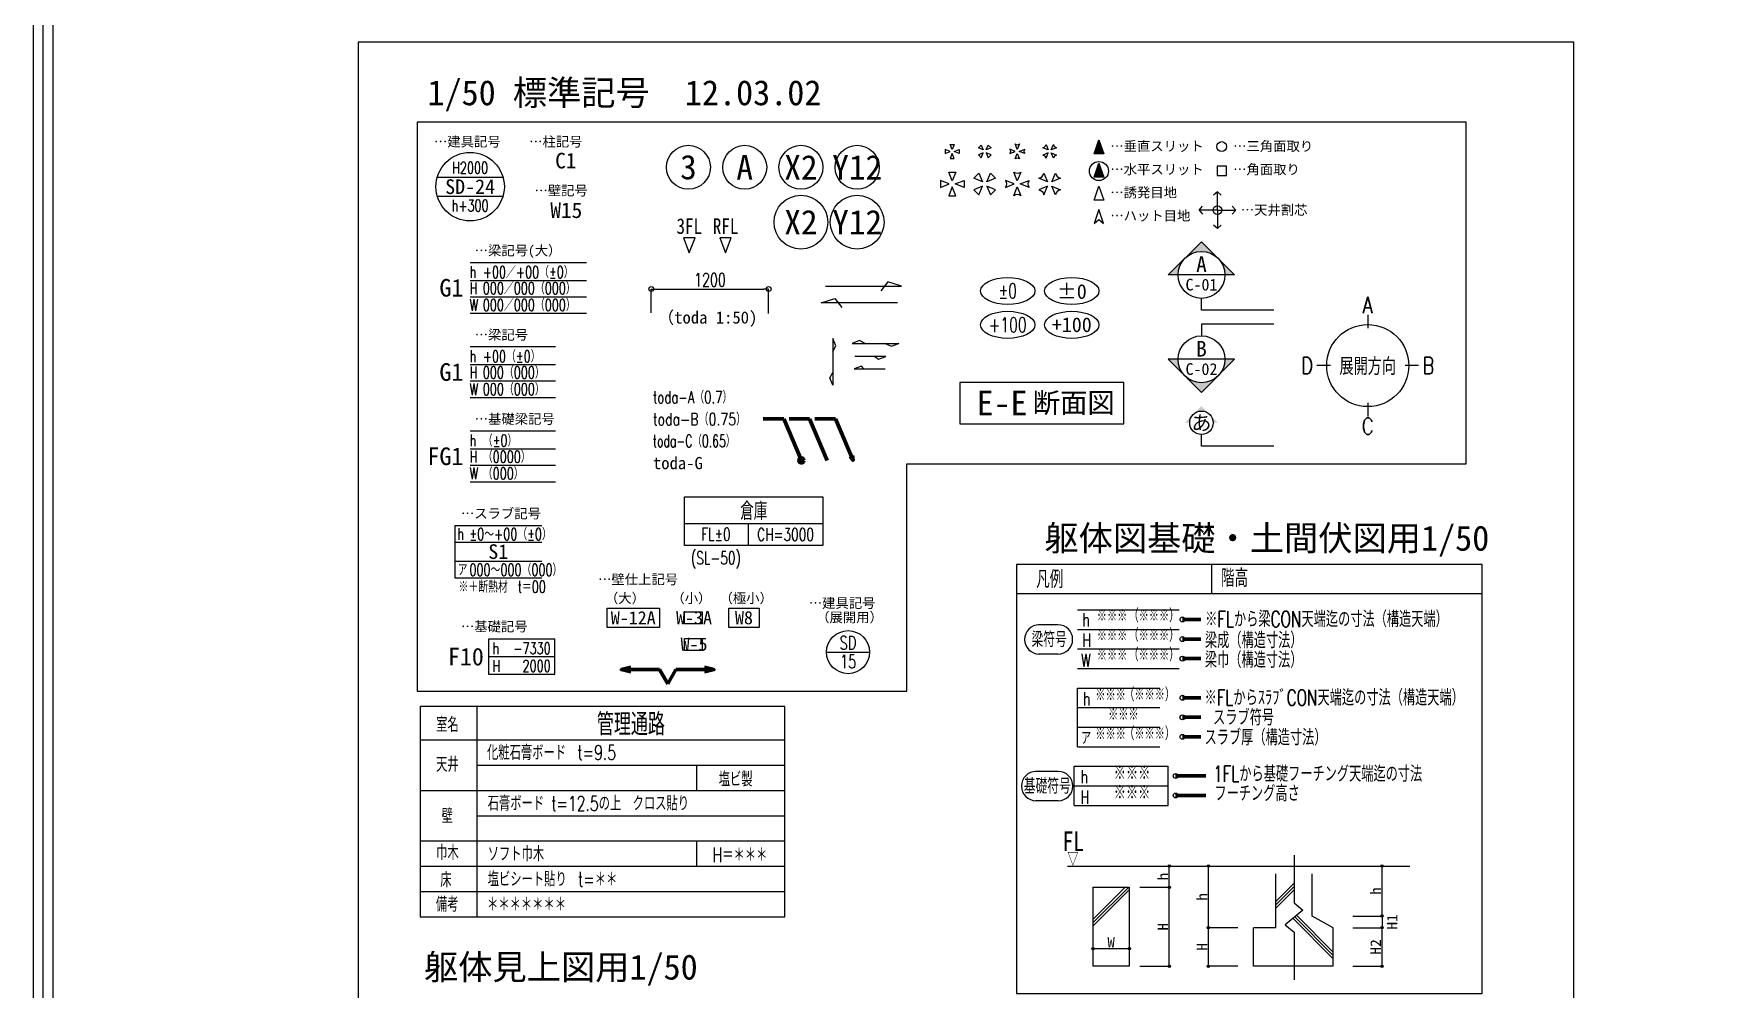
# Model space of a CAD drawing. Extents: x -229451 to 47804, y -161247 to 19812.
# Drawn here: x -229451 to -212338, y -92572 to -82793 of the extents above; entities that cross this region are included whole.
import ezdxf
from ezdxf.enums import TextEntityAlignment as Align
from ezdxf.lldxf.tags import DXFTag

# ---------------------------------------------------------------- set-up
doc = ezdxf.new("R2010")
doc.units = 0
doc.header["$LTSCALE"] = 450
doc.layers.get('0').update_dxf_attribs({"linetype": 'CONTINUOUS'})
doc.layers.get('DEFPOINTS').update_dxf_attribs({"linetype": 'CONTINUOUS'})
for name, color, linetype in [('E0_図面枠A', 4, 'CONTINUOUS'), ('E1_文字A', 3, 'CONTINUOUS'), ('E2_室名', 40, 'CONTINUOUS'), ('E3_仕上表', 43, 'CONTINUOUS'), ('E5_目地A_垂直スリット', 1, 'CONTINUOUS'), ('E5_目地B_水平スリット', 1, 'CONTINUOUS'), ('E5_目地C_誘発目地', 1, 'CONTINUOUS'), ('E5_目地D_ハット目地', 13, 'CONTINUOUS'), ('E6_面取り記号', 4, 'CONTINUOUS'), ('G2_ハッチング', 243, 'CONTINUOUS'), ('IA_通芯', 12, 'CENTER2'), ('IB_壁芯', 2, 'CENTER2'), ('IC1_寸法', 3, 'CONTINUOUS'), ('IC3_寸法_壁種', 2, 'CONTINUOUS'), ('ID1_躯体', 7, 'CONTINUOUS'), ('JA0_基礎記号', 4, 'CONTINUOUS'), ('JA1_柱記号', 4, 'CONTINUOUS'), ('JA2_梁記号', 4, 'CONTINUOUS'), ('JA3_ｽﾗﾌﾞ記号', 4, 'CONTINUOUS'), ('JA4_壁記号', 4, 'CONTINUOUS'), ('JA5_壁仕上記号', 4, 'CONTINUOUS'), ('JA6_建具記号', 4, 'CONTINUOUS'), ('JA7_切断記号', 241, 'CONTINUOUS'), ('JA8_展開記号', 241, 'CONTINUOUS'), ('LD_天井割芯', 2, 'CONTINUOUS'), ('ZZ_記載例', 30, 'CONTINUOUS')]:
    doc.layers.add(name, color=color, linetype=linetype)
doc.styles.get("Standard").update_dxf_attribs({"font": 'romans.shx', "width": 0.75, "bigfont": 'bigfont.shx'})
doc.styles.add('toda-A (0.7)', font='romans.shx', dxfattribs={"width": 0.7, "bigfont": 'extfont.shx'})
doc.styles.add('toda-B (0.75)', font='romans.shx', dxfattribs={"width": 0.75, "bigfont": 'extfont.shx'})
doc.styles.add('toda-C (0.65)', font='romans.shx', dxfattribs={"width": 0.65, "bigfont": 'extfont.shx'})
doc.styles.add('toda-G', font='msgothic.ttc')
tags = doc.linetypes.add('CENTER2', pattern=[2.3, 2, -0.1, 0.1, -0.1]).pattern_tags.tags
tags[10:11] = [DXFTag(74, 4), DXFTag(75, 0), DXFTag(340, '0'), DXFTag(46, 0.0), DXFTag(50, 0.0), DXFTag(44, 0.0), DXFTag(45, 0.0)]
tags[8:9] = [DXFTag(74, 4), DXFTag(75, 0), DXFTag(340, '0'), DXFTag(46, 0.0), DXFTag(50, 0.0), DXFTag(44, 0.0), DXFTag(45, 0.0)]
tags[6:7] = [DXFTag(74, 4), DXFTag(75, 0), DXFTag(340, '0'), DXFTag(46, 0.0), DXFTag(50, 0.0), DXFTag(44, 0.0), DXFTag(45, 0.0)]
tags[4:5] = [DXFTag(74, 4), DXFTag(75, 0), DXFTag(340, '0'), DXFTag(46, 0.0), DXFTag(50, 0.0), DXFTag(44, 0.0), DXFTag(45, 0.0)]
doc.dimstyles.new('SE3_２．５', dxfattribs={"dimscale": 24, "dimtxt": 2.5, "dimasz": 0.8, "dimexe": 0, "dimexo": 4, "dimgap": 0, "dimtad": 0, "dimdec": 3, "dimzin": 12, "dimdsep": 46, "dimtxsty": 'Standard', "dimblk1": 'DOT', "dimblk2": 'DOT', "dimsah": 1, "dimcen": 2.5, "dimse1": 1, "dimse2": 1, "dimclrd": 256, "dimclre": 256, "dimclrt": 256, "dimadec": 0, "dimazin": 0, "dimtfac": 1, "dimtdec": 3, "dimtix": 1, "dimtmove": 2, "dimatfit": 3, "dimldrblk": 'DOT', "dimfxl": 1, "dimtvp": 0.7, "dimtolj": 1, "dimtzin": 0, "dimarcsym": 0})
doc.dimstyles.new('toda 1：50', dxfattribs={"dimscale": 50, "dimtxt": 2.7, "dimasz": 1, "dimexe": 0, "dimexo": 1.5, "dimgap": 0, "dimtad": 0, "dimdec": 3, "dimzin": 12, "dimdsep": 46, "dimtxsty": 'toda-A (0.7)', "dimblk": 'ORIGIN', "dimcen": 2.5, "dimclrd": 256, "dimclre": 256, "dimclrt": 7, "dimadec": 0, "dimazin": 0, "dimtfac": 1, "dimtdec": 3, "dimtix": 1, "dimtmove": 2, "dimatfit": 3, "dimldrblk": 'ORIGIN', "dimfxl": 1, "dimtvp": 0.7, "dimtolj": 1, "dimtzin": 0, "dimarcsym": 0})

# ---------------------------------------------------------------- blocks, each defined once
blk = doc.blocks.new('_Origin')
at = {"color": 0, "linetype": 'ByBlock', "lineweight": -2}
blk.add_line((0, 0), (-1, 0), dxfattribs=at)
blk.add_line((0, 0), (-1, 0), dxfattribs=at)
blk.add_circle((0, 0), 0.5, dxfattribs=at)
blk.add_circle((0, 0), 0.5, dxfattribs=at)
blk = doc.blocks.new('*D38')
at = {"layer": 'DEFPOINTS', "color": 0}
for p in [(-221931, -85407), (-223131, -85726), (-221931, -85732)]:
    blk.add_point(p, dxfattribs=at)
at = {"layer": 'IC1_寸法', "lineweight": -2}
for p, q in [((-223131, -85651), (-223131, -85407)), ((-223081, -85407), (-221981, -85407)), ((-221931, -85657), (-221931, -85407))]:
    blk.add_line(p, q, dxfattribs=at)
at = {"layer": 'IC1_寸法', "lineweight": -2, "xscale": 50, "yscale": 50, "zscale": 50, "rotation": 180}
blk.add_blockref('_Origin', (-223131, -85407), dxfattribs=at)
at = {"layer": 'IC1_寸法', "lineweight": -2, "xscale": 50, "yscale": 50, "zscale": 50}
blk.add_blockref('_Origin', (-221931, -85407), dxfattribs=at)
at = {"layer": 'IC1_寸法', "color": 7, "insert": (-222531, -85313), "char_height": 135, "attachment_point": 5, "style": 'toda-A (0.7)'}
blk.add_mtext('\\A1;1200', dxfattribs=at)
blk = doc.blocks.new('梁符号Ｇ')
at = {"layer": 'JA2_梁記号'}
for p, q in [((0, 521), (873, 521)), ((0, 337), (873, 337)), ((0, 170), (873, 170)), ((0, 0), (873, 0))]:
    blk.add_line(p, q, dxfattribs=at)
at = {"layer": 'JA2_梁記号', "style": 'toda-A (0.7)', "width": 0.7}
for s, p in [('h', (-5, 363)), ('H', (-5, 196)), ('W', (-5, 25))]:
    blk.add_text(s, height=120, dxfattribs=at).set_placement(p)
at = {"layer": 'JA2_梁記号', "style": 'toda-G'}
blk.add_attdef('梁符号', text='', height=180, dxfattribs=at).set_placement((-69, 261), align=Align.MIDDLE_RIGHT)
at = {"layer": 'JA2_梁記号', "style": 'toda-A (0.7)', "width": 0.7}
for tag, p in [('梁天端', (130, 361)), ('梁せい', (130, 196)), ('梁巾', (130, 25))]:
    blk.add_attdef(tag, p, '', height=120, dxfattribs=at)
blk = doc.blocks.new('梁符号A')
at = {"layer": 'JA2_梁記号'}
for p, q in [((0, 521), (1190, 521)), ((0, 337), (1190, 337)), ((0, 170), (1190, 170)), ((0, 0), (1190, 0))]:
    blk.add_line(p, q, dxfattribs=at)
at = {"layer": 'JA2_梁記号', "style": 'toda-A (0.7)', "width": 0.7}
for s, p in [('h', (-5, 363)), ('H', (-5, 196)), ('W', (-5, 25))]:
    blk.add_text(s, height=120, dxfattribs=at).set_placement(p)
at = {"layer": 'JA2_梁記号', "style": 'toda-G'}
blk.add_attdef('梁符号', text='', height=180, dxfattribs=at).set_placement((-69, 261), align=Align.MIDDLE_RIGHT)
at = {"layer": 'JA2_梁記号', "style": 'toda-A (0.7)', "width": 0.7}
for tag, p in [('梁天端', (130, 361)), ('梁せい', (130, 196)), ('梁巾', (130, 25))]:
    blk.add_attdef(tag, p, '', height=120, dxfattribs=at)
blk = doc.blocks.new('スラブ記号')
at = {"layer": 'JA3_ｽﾗﾌﾞ記号'}
for p, q in [((0, 538), (892, 538)), ((0, 538), (0, 0)), ((0, 365), (892, 365)), ((0, 173), (892, 173)), ((0, 0), (892, 0))]:
    blk.add_line(p, q, dxfattribs=at)
at = {"layer": 'JA3_ｽﾗﾌﾞ記号', "style": 'toda-A (0.7)', "width": 0.7}
for s, p in [('h', (27, 390)), ('ア', (31, 24))]:
    blk.add_text(s, height=120, dxfattribs=at).set_placement(p)
for tag, p in [('スラブ天端', (151, 388)), ('スラブ厚', (151, 23))]:
    blk.add_attdef(tag, p, '', height=120, dxfattribs=at)
at = {"layer": 'JA3_ｽﾗﾌﾞ記号', "style": 'toda-G'}
blk.add_attdef('スラブ記号', text='', height=150, dxfattribs=at).set_placement((446, 269), align=Align.MIDDLE)
blk = doc.blocks.new('切断記号')
at = {"layer": 'JA7_切断記号'}
h = blk.add_hatch(color=256, dxfattribs=at)
h.paths.add_polyline_path([(-170, 170), (-339, 0), (-240, 0, -0.198912)])
h.paths.add_polyline_path([(170, 170), (0, 339), (-170, 170, -0.414214)])
h.paths.add_polyline_path([(170, 170, -0.198912), (240, 0), (339, 0)])
blk.add_lwpolyline([(240, 0), (-240, 0), (-339, 0), (0, 339), (339, 0)], close=True, dxfattribs=at)
blk.add_circle((0, 0), 240, dxfattribs=at)
at = {"layer": 'JA7_切断記号', "style": 'toda-G'}
for tag, height, p in [('切断符号', 160, (0, 108)), ('図面番号', 120, (0, -100))]:
    blk.add_attdef(tag, text='', height=height, dxfattribs=at).set_placement(p, align=Align.MIDDLE)
blk = doc.blocks.new('切断記号2')
at = {"layer": 'JA7_切断記号'}
h = blk.add_hatch(color=256, dxfattribs=at)
edge = h.paths.add_edge_path()
edge.add_line((-170, -170), (-339, 0))
edge.add_line((-339, 0), (-240, 0))
edge.add_ellipse((0, 0), major_axis=(170, 170), ratio=1, start_angle=135, end_angle=180)
edge = h.paths.add_edge_path()
edge.add_line((170, -170), (0, -339))
edge.add_line((0, -339), (-170, -170))
edge.add_ellipse((0, 0), major_axis=(-170, 170), ratio=1, start_angle=90, end_angle=180)
edge = h.paths.add_edge_path()
edge.add_ellipse((0, 0), major_axis=(-170, 170), ratio=1, start_angle=180, end_angle=225)
edge.add_line((240, 0), (339, 0))
edge.add_line((339, 0), (170, -170))
blk.add_lwpolyline([(240, 0), (-240, 0), (-339, 0), (0, -339), (339, 0)], close=True, dxfattribs=at)
blk.add_circle((0, 0), 240, dxfattribs=at)
at = {"layer": 'JA7_切断記号', "style": 'toda-G'}
blk.add_attdef('切断符号', text='', height=160, dxfattribs=at).set_placement((0, 108), align=Align.MIDDLE_CENTER)
blk.add_attdef('図面番号', text='', height=120, dxfattribs=at).set_placement((0, -100), align=Align.MIDDLE)
blk = doc.blocks.new('通芯符号Ａ')
at = {"layer": 'IA_通芯', "linetype": 'Continuous'}
blk.add_circle((0, 0), 225, dxfattribs=at)
at = {"layer": 'IA_通芯', "style": 'toda-G'}
blk.add_attdef('通芯符号', text='', height=250, dxfattribs=at).set_placement((0, 0), align=Align.MIDDLE)
blk = doc.blocks.new('垂直構造スリット記号')
at = {"layer": 'E5_目地A_垂直スリット', "linetype": 'Continuous'}
blk.add_hatch(color=256, dxfattribs=at).paths.add_polyline_path([(-49, -144), (0, 0), (49, -144)])
at = {"layer": 'E5_目地A_垂直スリット'}
blk.add_lwpolyline([(-49, -144), (0, 0), (49, -144)], close=True, dxfattribs=at)
blk = doc.blocks.new('天井割芯')
at = {"layer": 'LD_天井割芯'}
for p, q in [((0, 187), (-40, 152)), ((0, 187), (40, 152)), ((0, 0), (0, 187)), ((-187, 0), (-152, 40)), ((0, 0), (-187, 0)), ((-187, 0), (-152, -40)), ((0, 0), (187, 0)), ((0, 0), (0, -187)), ((187, 0), (152, 40)), ((187, 0), (152, -40)), ((0, -187), (-40, -152)), ((0, -187), (40, -152))]:
    blk.add_line(p, q, dxfattribs=at)
blk.add_circle((0, 0), 44.9, dxfattribs=at)
blk = doc.blocks.new('水平構造スリット記号')
at = {"layer": 'E5_目地B_水平スリット', "linetype": 'Continuous'}
blk.add_hatch(color=256, dxfattribs=at).paths.add_polyline_path([(-49, -62), (0, 81), (49, -62)])
at = {"layer": 'E5_目地B_水平スリット'}
blk.add_lwpolyline([(-49, -62), (0, 81), (49, -62)], close=True, dxfattribs=at)
at = {"layer": 'E5_目地B_水平スリット', "linetype": 'Continuous'}
blk.add_circle((0, 0), 97.5, dxfattribs=at)
blk = doc.blocks.new('展開方向記号')
at = {"layer": 'JA8_展開記号', "ltscale": 10}
for p, q in [((0, 520), (0, 382)), ((-382, 0), (-520, 0)), ((520, 0), (382, 0)), ((0, -382), (0, -520))]:
    blk.add_line(p, q, dxfattribs=at)
blk.add_circle((0, 0), 420, dxfattribs=at)
at = {"layer": 'JA8_展開記号'}
for s, height, width, p in [('A', 169, 0.8, (0, 620)), ('D', 169, 0.8, (-620, 0)), ('展開方向', 175, 0.75, (0, 0)), ('B', 169, 0.8, (620, 0)), ('C', 169, 0.8, (0, -620))]:
    blk.add_text(s, height=height, dxfattribs=dict(at, width=width)).set_placement(p, align=Align.MIDDLE)
blk = doc.blocks.new('誘発目地記号')
at = {"layer": 'E5_目地C_誘発目地'}
blk.add_lwpolyline([(-49, -144), (0, 0), (49, -144)], close=True, dxfattribs=at)
blk = doc.blocks.new('_Dot')
at = {"color": 0, "linetype": 'ByBlock', "lineweight": -2}
blk.add_line((-0.5, 0), (-1, 0), dxfattribs=at)
at = {"color": 0, "linetype": 'ByBlock'}
blk.add_line((-0.5, 0), (-1, 0), dxfattribs=at)
at = {"color": 0, "linetype": 'ByBlock', "const_width": 0.5}
blk.add_lwpolyline([(-0.25, 0, 1), (0.25, 0, 1)], format="xyb", close=True, dxfattribs=at)
at = {"color": 0}
blk.add_lwpolyline([(-0.25, 0, 0.5, 0.5, 1), (0.25, 0, 0.5, 0.5, 1)], format="xyseb", close=True, dxfattribs=at)
blk = doc.blocks.new('壁仕上記号G')
at = {"layer": 'JA5_壁仕上記号'}
blk.add_lwpolyline([(-268, 98), (268, 98), (268, -98), (-268, -98)], close=True, dxfattribs=at)
at = {"layer": 'JA5_壁仕上記号', "style": 'toda-G'}
blk.add_attdef('壁仕上符号', text='', height=135, dxfattribs=at).set_placement((0, 0), align=Align.MIDDLE)
blk = doc.blocks.new('壁仕上記号Ｓ')
at = {"layer": 'JA5_壁仕上記号'}
blk.add_lwpolyline([(-99, 60), (82, 60), (82, -62), (-99, -62)], close=True, dxfattribs=at)
at = {"layer": 'JA5_壁仕上記号', "style": 'toda-G'}
blk.add_attdef('壁仕上符号', text='', height=135, dxfattribs=at).set_placement((0, 0), align=Align.MIDDLE)
blk = doc.blocks.new('壁仕上記号ＳＳ')
at = {"layer": 'JA5_壁仕上記号'}
blk.add_lwpolyline([(-156, 98), (156, 98), (156, -98), (-156, -98)], close=True, dxfattribs=at)
at = {"layer": 'JA5_壁仕上記号', "style": 'toda-G'}
blk.add_attdef('壁仕上符号', text='', height=135, dxfattribs=at).set_placement((0, 0), align=Align.MIDDLE)
blk = doc.blocks.new('室名記号')
at = {"layer": 'E2_室名', "linetype": 'Continuous'}
for p, q in [((-1415, 225), (0, 225)), ((-765, 225), (-765, 0))]:
    blk.add_line(p, q, dxfattribs=at)
at = {"layer": 'E2_室名'}
blk.add_lwpolyline([(-1415, 496), (0, 496), (0, 0), (-1415, 0)], close=True, dxfattribs=at)
at = {"layer": 'E2_室名', "style": 'toda-A (0.7)', "width": 0.7}
for tag, height, p in [('室名', 180, (-708, 360)), ('仕上レベル', 130, (-1095, 114)), ('天井高さ', 130, (-382, 112)), ('CON天レベル', 130, (-1095, -137))]:
    blk.add_attdef(tag, text='', height=height, dxfattribs=at).set_placement(p, align=Align.MIDDLE)
blk = doc.blocks.new('通芯符号B')
at = {"layer": 'IA_通芯', "linetype": 'Continuous'}
blk.add_circle((0, 0), 275, dxfattribs=at)
at = {"layer": 'IA_通芯', "style": 'toda-G'}
blk.add_attdef('X02', text='', height=250, dxfattribs=at).set_placement((0, 0), align=Align.MIDDLE)
blk = doc.blocks.new('基礎記号')
at = {"layer": 'JA0_基礎記号'}
blk.add_line((-680, 180), (0, 180), dxfattribs=at)
blk.add_lwpolyline([(-680, 0), (0, 0), (0, 360), (-680, 360)], close=True, dxfattribs=at)
at = {"layer": 'JA0_基礎記号', "style": 'toda-A (0.7)', "width": 0.7}
for s, p in [('h', (-638, 205)), ('H', (-638, 25))]:
    blk.add_text(s, height=120, dxfattribs=at).set_placement(p)
at = {"layer": 'JA0_基礎記号', "style": 'toda-G'}
blk.add_attdef('基礎符号', text='', height=180, dxfattribs=at).set_placement((-726, 180), align=Align.MIDDLE_RIGHT)
at = {"layer": 'JA0_基礎記号', "style": 'toda-A (0.7)', "width": 0.7}
for tag, p in [('基礎天端', (-42, 205)), ('基礎高さ', (-42, 25))]:
    blk.add_attdef(tag, text='', height=120, dxfattribs=at).set_placement(p, align=Align.RIGHT)
blk = doc.blocks.new('切断記号（小）')
at = {"layer": 'JA7_切断記号', "ltscale": 10}
h = blk.add_hatch(color=256, dxfattribs=at)
h.paths.add_polyline_path([(85, 85), (170, 0), (120, 0, 0.198912)])
h.paths.add_polyline_path([(-85, 85), (0, 170), (85, 85, 0.414214)])
h.paths.add_polyline_path([(-85, 85, 0.198912), (-120, 0), (-170, 0)])
blk.add_circle((0, 0), 120, dxfattribs=at)
at = {"layer": 'JA7_切断記号', "style": 'toda-G'}
blk.add_attdef('切断符号（小）', text='', height=150, dxfattribs=at).set_placement((0, 0), align=Align.MIDDLE)
blk = doc.blocks.new('建具符号')
at = {"layer": 'JA6_建具記号'}
for p, q in [((-336, 97), (336, 97)), ((-336, -97), (336, -97))]:
    blk.add_line(p, q, dxfattribs=at)
blk.add_circle((0, 0), 350, dxfattribs=at)
at = {"layer": 'JA6_建具記号', "style": 'toda-A (0.7)', "width": 0.7}
for tag, p in [('開口高さ', (0, 193)), ('開口下端', (0, -193))]:
    blk.add_attdef(tag, text='', height=120, dxfattribs=at).set_placement(p, align=Align.MIDDLE)
at = {"layer": 'JA6_建具記号', "style": 'toda-G'}
blk.add_attdef('建具符号', text='', height=150, dxfattribs=at).set_placement((0, 0), align=Align.MIDDLE)
blk = doc.blocks.new('建具記号Ｂ')
at = {"layer": 'JA6_建具記号'}
blk.add_line((-220, 0), (220, 0), dxfattribs=at)
blk.add_circle((0, 0), 220, dxfattribs=at)
at = {"layer": 'JA6_建具記号', "style": 'toda-A (0.7)', "width": 0.7}
for tag, p in [('建具種類', (0, 96)), ('建具番号', (0, -96))]:
    blk.add_attdef(tag, text='', height=138, dxfattribs=at).set_placement(p, align=Align.MIDDLE)

msp = doc.modelspace()

# ---------------------------------------------------------------- hatches: boundary and pattern name
at = {"layer": 'IC3_寸法_壁種'}
h = msp.add_hatch(color=256, dxfattribs=at)
h.paths.add_polyline_path([(-217844.8135, -91309.6303, 0.4142135624), (-217832.8135, -91321.6303), (-217832.8135, -91309.6303)])
h.paths.add_polyline_path([(-217820.8135, -91309.6303), (-217832.8135, -91309.6303), (-217832.8135, -91321.6303, 0.4142135624)])
h.paths.add_polyline_path([(-217820.8135, -91309.6303, 1), (-217844.8135, -91309.6303)])
h = msp.add_hatch(color=256, dxfattribs=at)
h.paths.add_polyline_path([(-217444.8514, -91309.6303, 0.4142135624), (-217432.8514, -91321.6303), (-217432.8514, -91309.6303)])
h.paths.add_polyline_path([(-217420.8514, -91309.6303), (-217432.8514, -91309.6303), (-217432.8514, -91321.6303, 0.4142135624)])
h.paths.add_polyline_path([(-217420.8514, -91309.6303, 1), (-217444.8514, -91309.6303)])
h = msp.add_hatch(color=256, dxfattribs=at)
h.paths.add_polyline_path([(-217844.8135, -91525.6303, 0.4142135624), (-217832.8135, -91537.6303), (-217832.8135, -91525.6303)])
h.paths.add_polyline_path([(-217820.8135, -91525.6303), (-217832.8135, -91525.6303), (-217832.8135, -91537.6303, 0.4142135624)])
h.paths.add_polyline_path([(-217820.8135, -91525.6303, 1), (-217844.8135, -91525.6303)])
h = msp.add_hatch(color=256, dxfattribs=at)
h.paths.add_polyline_path([(-215669.1158, -91820.8303, 0.4142135624), (-215657.1158, -91832.8303), (-215657.1158, -91820.8303)])
h.paths.add_polyline_path([(-215645.1158, -91820.8303), (-215657.1158, -91820.8303), (-215657.1158, -91832.8303, 0.4142135624)])
h.paths.add_polyline_path([(-215645.1158, -91820.8303, 1), (-215669.1158, -91820.8303)])
h = msp.add_hatch(color=256, dxfattribs=at)
h.paths.add_polyline_path([(-217444.8514, -91939.6303, 0.4142135624), (-217432.8514, -91951.6303), (-217432.8514, -91939.6303)])
h.paths.add_polyline_path([(-217420.8514, -91939.6303), (-217432.8514, -91939.6303), (-217432.8514, -91951.6303, 0.4142135624)])
h.paths.add_polyline_path([(-217420.8514, -91939.6303, 1), (-217444.8514, -91939.6303)])
h = msp.add_hatch(color=256, dxfattribs=at)
h.paths.add_polyline_path([(-215669.1158, -91939.6303, 0.4142135624), (-215657.1158, -91951.6303), (-215657.1158, -91939.6303)])
h.paths.add_polyline_path([(-215645.1158, -91939.6303), (-215657.1158, -91939.6303), (-215657.1158, -91951.6303, 0.4142135624)])
h.paths.add_polyline_path([(-215645.1158, -91939.6303, 1), (-215669.1158, -91939.6303)])
h = msp.add_hatch(color=256, dxfattribs=at)
h.paths.add_polyline_path([(-217844.8135, -92333.2303, 0.4142135624), (-217832.8135, -92345.2303), (-217832.8135, -92333.2303)])
h.paths.add_polyline_path([(-217820.8135, -92333.2303), (-217832.8135, -92333.2303), (-217832.8135, -92345.2303, 0.4142135624)])
h.paths.add_polyline_path([(-217820.8135, -92333.2303, 1), (-217844.8135, -92333.2303)])
h = msp.add_hatch(color=256, dxfattribs=at)
h.paths.add_polyline_path([(-217444.8514, -92333.2303, 0.4142135624), (-217432.8514, -92345.2303), (-217432.8514, -92333.2303)])
h.paths.add_polyline_path([(-217420.8514, -92333.2303), (-217432.8514, -92333.2303), (-217432.8514, -92345.2303, 0.4142135624)])
h.paths.add_polyline_path([(-217420.8514, -92333.2303, 1), (-217444.8514, -92333.2303)])
h = msp.add_hatch(color=256, dxfattribs=at)
h.paths.add_polyline_path([(-215669.1158, -92333.2303, 0.4142135624), (-215657.1158, -92345.2303), (-215657.1158, -92333.2303)])
h.paths.add_polyline_path([(-215645.1158, -92333.2303), (-215657.1158, -92333.2303), (-215657.1158, -92345.2303, 0.4142135624)])
h.paths.add_polyline_path([(-215645.1158, -92333.2303, 1), (-215669.1158, -92333.2303)])

# ---------------------------------------------------------------- linework, layer by layer
at = {"layer": 'E0_図面枠A'}
for p, q in [((-217396.6338, -88524.8008), (-217396.6338, -88224.8008)), ((-214633.3897, -88524.8008), (-219396.6338, -88524.8008))]:
    msp.add_line(p, q, dxfattribs=at)
msp.add_lwpolyline([(-219396.6338, -92611.6294), (-214633.3897, -92611.6294), (-214633.3897, -88224.8008), (-219396.6338, -88224.8008)], close=True, dxfattribs=at)
at = {"layer": 'E1_文字A', "color": 3, "linetype": 'Continuous'}
for p, q in [((-216557.3641, -91196.8303), (-216557.3641, -91684.0303)), ((-216557.3641, -91684.0303), (-216467.3641, -91759.6303)), ((-216467.3641, -91759.6303), (-216647.3641, -91909.6303)), ((-216647.3641, -91909.6303), (-216557.3641, -91984.0303)), ((-216557.3641, -91984.0303), (-216557.3641, -92472.4303))]:
    msp.add_line(p, q, dxfattribs=at)
at = {"layer": 'E1_文字A'}
for points in [[(-220074.6974, -83999.5365), (-220124.6974, -83979.5365), (-220124.6974, -84019.5365)], [(-220073.4833, -83928.3224), (-220033.4833, -83928.3224), (-220053.4833, -83978.3224)], [(-220053.4833, -84020.7506), (-220073.4833, -84070.7506), (-220033.4833, -84070.7506)], [(-219982.2692, -84019.5365), (-220032.2692, -83999.5365), (-219982.2692, -83979.5365)], [(-219785.4088, -83963.3226), (-219757.1245, -83935.0384), (-219735.9113, -83984.5358)], [(-219735.9113, -84014.5371), (-219785.4088, -84035.7503), (-219757.1245, -84064.0346)], [(-219656.4126, -83963.3226), (-219705.9101, -83984.5358), (-219684.6969, -83935.0384)], [(-219705.9101, -84014.5371), (-219684.6969, -84064.0346), (-219656.4126, -84035.7503)], [(-220174.6974, -84296.0466), (-220174.6974, -84368.0466), (-220084.6974, -84332.0466)], [(-220053.4833, -84300.8325), (-220089.4833, -84210.8325), (-220017.4833, -84210.8325)], [(-220017.4833, -84453.2607), (-220053.4833, -84363.2607), (-220089.4833, -84453.2607)], [(-219932.2692, -84368.0466), (-220022.2692, -84332.0466), (-219932.2692, -84296.0466)], [(-219742.9824, -84309.9748), (-219832.0779, -84271.7911), (-219781.1662, -84220.8794)], [(-219832.0779, -84392.302), (-219781.1662, -84443.2137), (-219742.9824, -84354.1183)], [(-219609.7435, -84271.7911), (-219698.839, -84309.9748), (-219660.6552, -84220.8794)], [(-219609.7435, -84392.302), (-219698.839, -84354.1183), (-219660.6552, -84443.2137)], [(-222742.7291, -85035.7427), (-222684.1901, -84882.2417), (-222801.268, -84882.2417)], [(-222371.6643, -85035.7427), (-222313.1253, -84882.2417), (-222430.2033, -84882.2417)], [(-219976.0569, -86787.0108), (-218298.0064, -86787.0108), (-218298.0064, -86363.4576), (-219976.0569, -86363.4576)]]:
    msp.add_lwpolyline(points, close=True, dxfattribs=at)
for points in [[(-219464.5522, -83977.5365, -0.3302808796), (-219464.5522, -84021.5365), (-219409.5522, -83999.5365), (-219464.5522, -83977.5365)], [(-219410.3381, -83923.3224, 0.3302808796), (-219366.3381, -83923.3224), (-219388.3381, -83978.3224), (-219410.3381, -83923.3224)], [(-219410.3381, -84075.7506), (-219388.3381, -84020.7506), (-219366.3381, -84075.7506, 0.3302808796), (-219410.3381, -84075.7506)], [(-219312.124, -84021.5365), (-219367.124, -83999.5365), (-219312.124, -83977.5365, 0.3302808796), (-219312.124, -84021.5365)], [(-219125.2133, -83961.2013, 0.3302808796), (-219094.1006, -83930.0886), (-219070.7661, -83984.5358), (-219125.2133, -83961.2013)], [(-219125.2133, -84037.8716, -0.3302808796), (-219094.1006, -84068.9843), (-219070.7661, -84014.5371), (-219125.2133, -84037.8716)], [(-218986.3176, -83961.2013), (-219040.7648, -83984.5358), (-219017.4303, -83930.0886, 0.3302808796), (-218986.3176, -83961.2013)], [(-219017.4303, -84068.9843), (-219040.7648, -84014.5371), (-218986.3176, -84037.8716, 0.3302808796), (-219017.4303, -84068.9843)], [(-219509.5522, -84368.0466), (-219419.5522, -84332.0466), (-219509.5522, -84296.0466, -0.3302808796), (-219509.5522, -84368.0466)], [(-219352.3381, -84210.8325), (-219388.3381, -84300.8325), (-219424.3381, -84210.8325, 0.3302808796), (-219352.3381, -84210.8325)], [(-219424.3381, -84453.2607), (-219388.3381, -84363.2607), (-219352.3381, -84453.2607, 0.3302808796), (-219424.3381, -84453.2607)], [(-219267.124, -84368.0466), (-219357.124, -84332.0466), (-219267.124, -84296.0466, 0.3302808796), (-219267.124, -84368.0466)], [(-219116.0209, -84220.8794), (-219077.8371, -84309.9748), (-219166.9326, -84271.7911, 0.3302808796), (-219116.0209, -84220.8794)], [(-219116.0209, -84443.2137), (-219077.8371, -84354.1183), (-219166.9326, -84392.302, -0.3302808796), (-219116.0209, -84443.2137)], [(-218944.5983, -84271.7911), (-219033.6937, -84309.9748), (-218995.51, -84220.8794, 0.3302808796), (-218944.5983, -84271.7911)], [(-218995.51, -84443.2137), (-219033.6937, -84354.1183), (-218944.5983, -84392.302, 0.3302808796), (-218995.51, -84443.2137)]]:
    msp.add_lwpolyline(points, format="xyb", dxfattribs=at)
for points in [[(-221351.0747, -85378.7371), (-220572.6774, -85378.7411), (-220711.0787, -85332.979), (-220783.2679, -85424.8207)], [(-220614.6248, -85549.5687), (-221393.0221, -85549.5727), (-221254.6208, -85503.8106), (-221182.4316, -85595.6523)], [(-221275.2063, -86046.9913), (-221245.2063, -85986.5997), (-221275.2063, -85911.5997), (-221275.2063, -86390.3745), (-221305.2063, -86315.3745), (-221275.2063, -86261.2215)], [(-220942.3989, -85963.8723), (-221001.6253, -85933.8723), (-221076.6253, -85963.8723), (-220597.8505, -85963.8723), (-220672.8505, -85993.8723), (-220741.5015, -85963.8723)], [(-220957.0181, -86224.8458), (-220980.3845, -86194.8458), (-221055.3845, -86224.8458), (-220739.9775, -86224.8458)], [(-220844.3682, -86095.9791), (-220808.5676, -86125.9791), (-220733.5676, -86095.9791), (-221048.9746, -86095.9791)]]:
    msp.add_lwpolyline(points, dxfattribs=at)
for centre in [(-219485.5076, -85426.6039), (-218830.2707, -85426.6039), (-219485.5076, -85773.287), (-218830.2707, -85773.287)]:
    msp.add_ellipse(centre, major_axis=(-277.7213, 0), ratio=0.49862476, dxfattribs=at)
at = {"layer": 'E3_仕上表', "linetype": 'Continuous'}
for p, q in [((-224915.1055, -89675.7359), (-224915.1055, -91828.0173)), ((-225494.7335, -90018.4557), (-221764.3577, -90018.4557)), ((-224915.1055, -90276.9645), (-221764.3577, -90276.9645)), ((-222669.5691, -90276.9645), (-222669.5691, -90535.4733)), ((-225494.7335, -90535.4733), (-221764.3577, -90535.4733)), ((-224915.1055, -90793.9821), (-221764.3577, -90793.9821)), ((-225494.7335, -91052.4909), (-221764.3577, -91052.4909)), ((-222669.5691, -91052.4909), (-222669.5691, -91310.9997)), ((-225494.7335, -91310.9997), (-221764.3577, -91310.9997)), ((-225494.7335, -91569.5085), (-221764.3577, -91569.5085))]:
    msp.add_line(p, q, dxfattribs=at)
at = {"layer": 'E3_仕上表'}
msp.add_lwpolyline([(-221764.3577, -91828.0173), (-221764.3577, -89675.7359), (-225494.7335, -89675.7359), (-225494.7335, -91828.0173)], close=True, dxfattribs=at)
at = {"layer": 'E5_目地D_ハット目地'}
msp.add_lwpolyline([(-218553.3863, -84592.5318), (-218602.1388, -84735.9045), (-218553.3863, -84694.3347), (-218504.6338, -84735.9045), (-218553.3863, -84592.5318)], dxfattribs=at)
at = {"layer": 'E6_面取り記号'}
msp.add_lwpolyline([(-217343.8505, -84246.0509), (-217249.6188, -84246.0509), (-217249.6188, -84151.8652), (-217343.8505, -84151.8652)], close=True, dxfattribs=at)
msp.add_circle((-217296.7346, -83949.6832), 50, dxfattribs=at)
at = {"layer": 'G2_ハッチング'}
for p, q in [((-218614.1641, -91890.4303), (-218248.1641, -91525.6303)), ((-218614.1641, -91856.8303), (-218282.9641, -91525.6303)), ((-216743.3641, -91670.8303), (-216557.3641, -91484.8303)), ((-216743.3641, -91704.4303), (-216557.3641, -91518.4303)), ((-218614.1641, -91925.2303), (-218242.1641, -91553.2303)), ((-216743.3641, -91739.2303), (-216557.3641, -91553.2303)), ((-216155.3641, -92256.4303), (-216568.1641, -91843.6303)), ((-216155.3641, -92222.8303), (-216549.8369, -91828.3575)), ((-216155.3641, -92189.2303), (-216531.5096, -91813.0848))]:
    msp.add_line(p, q, dxfattribs=at)
at = {"layer": 'IA_通芯'}
msp.add_line((-218874.5641, -91309.6303), (-215372.9641, -91309.6303), dxfattribs=at)
at = {"layer": 'IB_壁芯'}
for p, q in [((-214796.0673, -83698.6375), (-225525.9128, -83698.6375)), ((-225525.9128, -83698.6375), (-225525.9128, -89520.3873)), ((-214796.0673, -87194.2667), (-214796.0673, -83698.6375)), ((-220516.1116, -89520.3873), (-220516.1116, -87194.2667)), ((-220516.1116, -87194.2667), (-214796.0673, -87194.2667)), ((-225525.9128, -89520.3873), (-220516.1116, -89520.3873))]:
    msp.add_line(p, q, dxfattribs=at)
at = {"layer": 'IC3_寸法_壁種'}
for p, q in [((-217832.8135, -91525.6303), (-217832.8135, -91309.6303)), ((-217432.8514, -91939.6303), (-217432.8514, -91309.6303)), ((-215657.1158, -91820.8303), (-215657.1158, -91309.6303)), ((-218132.8135, -91525.6303), (-217832.8135, -91525.6303)), ((-217832.8135, -92333.2303), (-217832.8135, -91525.6303)), ((-215957.1158, -91820.8303), (-215657.1158, -91820.8303)), ((-215657.1158, -91820.8303), (-215657.1158, -91939.6303)), ((-217132.8514, -91939.6303), (-217432.8514, -91939.6303)), ((-217432.8514, -92333.2303), (-217432.8514, -91939.6303)), ((-215957.1158, -91939.6303), (-215657.1158, -91939.6303)), ((-215657.1158, -92333.2303), (-215657.1158, -91939.6303)), ((-218614.1641, -92153.9988), (-218242.1641, -92153.9988)), ((-218132.8135, -92333.2303), (-217832.8135, -92333.2303)), ((-217132.8514, -92333.2303), (-217432.8514, -92333.2303)), ((-215957.1158, -92333.2303), (-215657.1158, -92333.2303))]:
    msp.add_line(p, q, dxfattribs=at)
for centre in [(-217832.8135, -91309.6303), (-217432.8514, -91309.6303), (-215657.1158, -91309.6303), (-217832.8135, -91525.6303), (-215657.1158, -91820.8303), (-217432.8514, -91939.6303), (-215657.1158, -91939.6303), (-218614.1135, -92154.7972), (-218242.2187, -92154.4016), (-217832.0681, -92333.6322), (-217432.8514, -92333.2303), (-215657.1158, -92333.2303)]:
    msp.add_circle(centre, 12, dxfattribs=at)
at = {"layer": 'ID1_躯体', "color": 7}
for p, q in [((-218614.1641, -91525.6303), (-218242.1641, -91525.6303)), ((-218614.1641, -91525.6303), (-218614.1641, -92333.2303)), ((-218242.1641, -91525.6303), (-218242.1641, -92333.2303)), ((-216743.3641, -91939.6303), (-216743.3641, -91387.6303)), ((-216371.3641, -91820.8303), (-216371.3641, -91387.6303)), ((-216155.3641, -91939.6303), (-216371.3641, -91820.8303)), ((-216743.3641, -91939.6303), (-216971.3641, -91939.6303)), ((-216971.3641, -92333.2303), (-216971.3641, -91939.6303)), ((-216155.3641, -92333.2303), (-216155.3641, -91939.6303)), ((-218242.1641, -92333.2303), (-218614.1641, -92333.2303)), ((-216155.3641, -92333.2303), (-216971.3641, -92333.2303))]:
    msp.add_line(p, q, dxfattribs=at)
at = {"layer": 'JA2_梁記号'}
for p, q in [((-218773.2891, -88688.2105), (-217733.6806, -88688.2105)), ((-218971.6557, -88840.9112), (-219171.6557, -88840.9112)), ((-218773.2891, -88888.2105), (-217733.6806, -88888.2105)), ((-218971.6557, -89140.9112), (-219171.6557, -89140.9112)), ((-218773.2891, -89088.2105), (-217733.6806, -89088.2105)), ((-218773.2891, -89288.2105), (-217733.6806, -89288.2105)), ((-218969.2954, -90340.9112), (-219203.1043, -90340.9112)), ((-218804.7377, -90288.2105), (-217844.7377, -90288.2105)), ((-218804.7377, -90688.2105), (-218804.7377, -90288.2105)), ((-217844.7377, -90688.2105), (-217844.7377, -90288.2105)), ((-218804.7377, -90488.2105), (-217844.7377, -90488.2105)), ((-218969.2954, -90640.9112), (-219203.1043, -90640.9112)), ((-218804.7377, -90688.2105), (-217844.7377, -90688.2105))]:
    msp.add_line(p, q, dxfattribs=at)
for centre, start, end in [((-219163.7774, -88990.9112), 90, 270), ((-218971.6557, -88990.9112), 270, 90), ((-219195.226, -90490.9112), 90, 270), ((-218969.2954, -90490.9112), 270, 90)]:
    msp.add_arc(centre, 150, start, end, dxfattribs=at)
at = {"layer": 'JA3_ｽﾗﾌﾞ記号'}
for p, q in [((-218773.2891, -89488.2105), (-217929.0272, -89488.2105)), ((-218773.2891, -90088.2105), (-218773.2891, -89488.2105)), ((-218773.2891, -89688.2105), (-217929.0272, -89688.2105)), ((-218773.2891, -89888.2105), (-217929.0272, -89888.2105)), ((-218773.2891, -90088.2105), (-217929.0272, -90088.2105))]:
    msp.add_line(p, q, dxfattribs=at)
at = {"layer": 'JA7_切断記号'}
for points in [[(-216762.7228, -85622.2157), (-217504.0294, -85622.2157), (-217504.0294, -85502.2157)], [(-216762.7228, -85765.8238), (-217504.0294, -85765.8238), (-217504.0294, -85885.8238)], [(-216762.7228, -87015.34), (-217504.0294, -87015.34), (-217504.0294, -86895.34)]]:
    msp.add_lwpolyline(points, dxfattribs=at)
at = {"layer": 'ZZ_記載例'}
for points in [[(-229450.6548, -73809.1702), (-149779.0945, -73809.1702), (-149779.0945, -118559.3388), (-229450.6548, -118559.3388)], [(-229350.6548, -73909.1702), (-149879.0945, -73909.1702), (-149879.0945, -118459.3388), (-229350.6548, -118459.3388)], [(-229250.6548, -74009.1702), (-149979.0945, -74009.1702), (-149979.0945, -118359.3388), (-229250.6548, -118359.3388)], [(-226128.7725, -100014.8141), (-213693.9566, -100014.8141), (-213693.9566, -82882.8438), (-226128.7725, -82882.8438)]]:
    msp.add_lwpolyline(points, close=True, dxfattribs=at)

# ---------------------------------------------------------------- block references
at = {"layer": 'E2_室名'}
msp.add_blockref('室名記号', (-221375.8639, -88029.6506), dxfattribs=at).add_auto_attribs({'室名': '倉庫', '仕上レベル': 'FL±0', 'CON天レベル': '(SL-50)', '天井高さ': 'CH=3000'})
at = {"layer": 'E5_目地A_垂直スリット'}
msp.add_blockref('垂直構造スリット記号', (-218553.0514, -83881.6685), dxfattribs=at)
at = {"layer": 'E5_目地B_水平スリット'}
msp.add_blockref('水平構造スリット記号', (-218553.0514, -84200.1037), dxfattribs=at)
at = {"layer": 'E5_目地C_誘発目地'}
msp.add_blockref('誘発目地記号', (-218553.3863, -84355.5773), dxfattribs=at)
at = {"layer": 'IA_通芯'}
for name, p, values in [('通芯符号Ａ', (-222751.6288, -84161.9394), {'通芯符号': '3'}), ('通芯符号Ａ', (-222176.2888, -84161.9394), {'通芯符号': 'A'}), ('通芯符号Ａ', (-221600.9488, -84161.9394), {'通芯符号': 'X2'}), ('通芯符号Ａ', (-221025.6089, -84161.9394), {'通芯符号': 'Y12'}), ('通芯符号B', (-221600.9488, -84723.0171), {'X02': 'X2'}), ('通芯符号B', (-221025.6089, -84723.0171), {'X02': 'Y12'})]:
    msp.add_blockref(name, p, dxfattribs=at).add_auto_attribs(values)
at = {"layer": 'JA0_基礎記号'}
msp.add_blockref('基礎記号', (-224118.041, -89347.0144), dxfattribs=at).add_auto_attribs({'基礎符号': 'F10', '基礎天端': '-7330', '基礎高さ': '2000'})
at = {"layer": 'JA2_梁記号'}
for name, p, values in [('梁符号A', (-224984.5935, -85655.2827), {'梁符号': 'G1', '梁天端': '+00／+00（±0）', '梁せい': '000／000（000）', '梁巾': '000／000（000）'}), ('梁符号Ｇ', (-224984.5935, -86516.8817), {'梁符号': 'G1', '梁天端': '+00（±0）', '梁せい': '000（000）', '梁巾': '000（000）'}), ('梁符号Ｇ', (-224984.5935, -87378.4807), {'梁符号': 'FG1', '梁天端': '（±0）', '梁せい': '（0000）', '梁巾': '（000）'})]:
    msp.add_blockref(name, p, dxfattribs=at).add_auto_attribs(values)
at = {"layer": 'JA3_ｽﾗﾌﾞ記号'}
msp.add_blockref('スラブ記号', (-225142.2864, -88362.2158), dxfattribs=at).add_auto_attribs({'スラブ天端': '±0～+00（±0）', 'スラブ記号': 'S1', 'スラブ厚': '000～000（000）'})
at = {"layer": 'JA5_壁仕上記号'}
for name, p, values in [('壁仕上記号G', (-223315.9312, -88769.5587), {'壁仕上符号': 'W-12A'}), ('壁仕上記号Ｓ', (-222693.919, -88769.5587), {'壁仕上符号': 'W-3A'}), ('壁仕上記号ＳＳ', (-222183.4679, -88769.5587), {'壁仕上符号': 'W8'}), ('壁仕上記号Ｓ', (-222693.919, -89041.0541), {'壁仕上符号': 'W-5'})]:
    msp.add_blockref(name, p, dxfattribs=at).add_auto_attribs(values)
at = {"layer": 'JA6_建具記号'}
for name, p, values in [('建具符号', (-224984.3839, -84359.9872), {'開口高さ': 'H2000', '建具符号': 'SD-24', '開口下端': 'h+300'}), ('建具記号Ｂ', (-221118.8575, -89121.2666), {'建具種類': 'SD', '建具番号': '15'})]:
    msp.add_blockref(name, p, dxfattribs=at).add_auto_attribs(values)
at = {"layer": 'JA7_切断記号'}
for name, p, values in [('切断記号', (-217504.0294, -85262.2613), {'切断符号': 'A', '図面番号': 'C-01'}), ('切断記号2', (-217504.0294, -86125.7782), {'切断符号': 'B', '図面番号': 'C-02'}), ('切断記号（小）', (-217504.0294, -86775.34), {'切断符号（小）': 'あ'})]:
    msp.add_blockref(name, p, dxfattribs=at).add_auto_attribs(values)
at = {"layer": 'JA8_展開記号'}
msp.add_blockref('展開方向記号', (-215803.4133, -86189.8377), dxfattribs=at)
at = {"layer": 'LD_天井割芯'}
msp.add_blockref('天井割芯', (-217341.2063, -84600.595), dxfattribs=at)

# ---------------------------------------------------------------- texts
at = {"layer": 'E0_図面枠A', "color": 7, "style": 'toda-A (0.7)', "width": 0.7}
for s, p in [('凡例', (-219194.8701, -88466.1731)), ('階高', (-217303.5196, -88454.082))]:
    msp.add_text(s, height=180, dxfattribs=at).set_placement(p)
at = {"layer": 'E1_文字A', "color": 2, "style": 'toda-G'}
for s, height, p in [('1/50 標準記号', 256.73133, (-225421.1603, -83527.2283)), ('12.03.02', 256.73133, (-222788.1879, -83527.2283)), ('躯体図基礎・土間伏図用1/50', 256.731326, (-219110.7018, -88083.3632)), ('躯体見上図用1/50', 256.73133, (-225456.1085, -92470.1918))]:
    msp.add_text(s, height=height, dxfattribs=at).set_placement(p)
at = {"layer": 'E1_文字A', "style": 'toda-G'}
for s, height, p in [('…建具記号', 100, (-225353.6862, -83949.5697)), ('…柱記号', 100, (-224380.652, -83949.5697)), ('…垂直スリット', 100, (-218435.7905, -83995.8748)), ('…三角面取り', 100, (-217179.4737, -83995.8748)), ('…水平スリット', 100, (-218435.7905, -84232.8292)), ('…角面取り', 100, (-217179.4737, -84232.8292)), ('…壁記号', 100, (-224325.8022, -84449.792)), ('…誘発目地', 100, (-218435.7905, -84469.7836)), ('…天井割芯', 100, (-217101.7872, -84647.5221)), ('…ハット目地', 100, (-218435.7905, -84706.738)), ('…梁記号(大）', 100, (-224937.1941, -85062.9785)), ('（toda 1:50)', 125, (-223067.6359, -85760.3525)), ('…梁記号', 100, (-224937.1941, -85924.5775)), ('E-E', 253.89257, (-219802.9464, -86699.9818)), ('断面図', 205.38506, (-219230.8984, -86673.119)), ('…基礎梁記号', 100, (-224937.1941, -86786.1765)), ('toda-G', 125, (-223114.635, -87249.6647)), ('…スラブ記号', 100, (-225078.1189, -87752.7273)), ('…壁仕上記号', 100, (-223675.0782, -88426.2817)), ('（大）', 100, (-223605.3306, -88618.897)), ('（小）', 100, (-222925.6733, -88618.897)), ('（極小）', 100, (-222433.5254, -88618.897)), ('…建具記号', 100, (-221520.0065, -88669.0067)), ('…基礎記号', 100, (-225078.1189, -88908.5354)), ('（展開用）', 100, (-221444.5881, -88814.6195))]:
    msp.add_text(s, height=height, dxfattribs=at).set_placement(p)
at = {"layer": 'E1_文字A', "style": 'toda-G', "width": 0.8}
for s, p in [('3FL', (-222742.7291, -84843.2396)), ('RFL', (-222371.6643, -84843.2396))]:
    msp.add_text(s, height=160, dxfattribs=at).set_placement(p, align=Align.CENTER)
at = {"layer": 'E1_文字A', "style": 'toda-A (0.7)', "width": 0.7}
for s, p in [('±0', (-219485.5076, -85426.6039)), ('+100', (-219485.5076, -85773.287))]:
    msp.add_text(s, height=150, dxfattribs=at).set_placement(p, align=Align.MIDDLE)
at = {"layer": 'E1_文字A', "style": 'toda-G'}
for s, p in [('±0', (-218830.2707, -85426.6039)), ('+100', (-218830.2707, -85773.287))]:
    msp.add_text(s, height=150, dxfattribs=at).set_placement(p, align=Align.MIDDLE)
at = {"layer": 'E1_文字A'}
for s, height, style, width, p in [('toda-A（0.7）', 125, 'toda-A (0.7)', 0.7, (-223114.635, -86575.7552)), ('toda-B（0.75）', 125, 'toda-B (0.75)', 0.75, (-223114.635, -86800.3917)), ('toda-C（0.65）', 125, 'toda-C (0.65)', 0.65, (-223114.635, -87025.0282)), ('FL', 200, 'toda-G', 0.8, (-218923.8588, -91154.9714)), ('▽', 144, 'toda-A (0.7)', 0.7, (-218874.5641, -91309.6303))]:
    msp.add_text(s, height=height, dxfattribs=dict(at, style=style, width=width)).set_placement(p)
at = {"layer": 'E3_仕上表', "style": 'toda-A (0.7)', "width": 0.7}
for s, p in [('室名', (-225332.2756, -89937.5936)), ('天井', (-225332.2756, -90345.0212)), ('化粧石膏ボード\u3000t=9.5', (-224811.4933, -90223.7523)), ('石膏ボード t=12.5の上\u3000クロス貼り', (-224804.8844, -90743.2323)), ('壁', (-225275.8433, -90872.6558)), ('巾木', (-225332.2756, -91247.2268)), ('ソフト巾木', (-224804.8844, -91260.2499)), ('床', (-225289.9547, -91526.5385)), ('塩ビシート貼り\u3000t=＊＊', (-224804.8844, -91518.7587)), ('備考', (-225334.7097, -91775.7693)), ('＊＊＊＊＊＊＊', (-224811.4933, -91774.8051))]:
    msp.add_text(s, height=150, dxfattribs=at).set_placement(p)
at = {"layer": 'E3_仕上表', "color": 220, "style": 'toda-A (0.7)', "width": 0.7}
msp.add_text('管理通路', height=226.1952, dxfattribs=at).set_placement((-223339.7316, -89847.5958), align=Align.MIDDLE)
at = {"layer": 'E3_仕上表', "style": 'toda-A (0.7)', "width": 0.7}
for s, p in [('塩ビ製', (-222268.626, -90412.5967)), ('H＝＊＊＊', (-222224.6624, -91192.3125))]:
    msp.add_text(s, height=150, dxfattribs=at).set_placement(p, align=Align.MIDDLE)
at = {"layer": 'IC3_寸法_壁種', "style": 'toda-G'}
for s, height, width, p, p2 in [('h', 107.1429, 1.076519, (-217844.8135, -91455.1303), (-217844.8135, -91380.1303)), ('h', 107.1429, 1.076519, (-215669.1158, -91602.7303), (-215669.1158, -91527.7303)), ('h', 107.1429, 1.076519, (-217444.8514, -91662.1303), (-217444.8514, -91587.1303)), ('H1', 107.14286, 1.143694, (-215500.3958, -91959.9103), (-215500.3958, -91800.5503)), ('H', 107.1429, 1.076519, (-217844.8135, -91966.9303), (-217844.8135, -91891.9303)), ('H2', 107.14286, 1.143694, (-215669.1158, -92216.1103), (-215669.1158, -92056.7503)), ('H', 107.1429, 1.076519, (-217444.8514, -92173.9303), (-217444.8514, -92098.9303))]:
    msp.add_text(s, height=height, rotation=90, dxfattribs=dict(at, width=width)).set_placement(p, p2, align=Align.FIT)
at = {"layer": 'IC3_寸法_壁種', "style": 'toda-G', "width": 1.076519}
msp.add_text('W', height=107.1429, dxfattribs=at).set_placement((-218465.6641, -92141.9988), (-218390.6641, -92141.9988), align=Align.FIT)
at = {"layer": 'JA1_柱記号', "style": 'toda-G'}
msp.add_text('C1', height=160, dxfattribs=at).set_placement((-223896.901, -84173.523), align=Align.RIGHT)
at = {"layer": 'JA2_梁記号', "style": 'toda-A (0.7)', "width": 0.7}
for s, height, p in [('※※※', 135, (-218574.5309, -88854.5142)), ('（※※※）', 135, (-218250.3686, -88854.5142)), ('※※※', 135, (-218574.5309, -89054.5142)), ('（※※※）', 135, (-218250.3686, -89054.5142)), ('※※※', 135, (-218574.5309, -89254.5142)), ('（※※※）', 135, (-218250.3686, -89254.5142)), ('※※※', 162, (-218401.329, -90486.1187)), ('※※※', 162, (-218401.329, -90686.1187))]:
    msp.add_text(s, height=height, dxfattribs=at).set_placement(p, align=Align.BOTTOM_LEFT)
for s, height, p in [('※FLから梁CON天端迄の寸法（構造天端）', 162, (-217466.1271, -88864.5169)), ('梁符号', 156, (-219242.1983, -89069.883)), ('梁成（構造寸法）', 162, (-217468.329, -89081.0574)), ('梁巾（構造寸法）', 162, (-217469.0514, -89281.5122)), ('1FLから基礎フーチング天端迄の寸法', 162, (-217384.2584, -90447.0466)), ('基礎符号', 156, (-219321.4525, -90569.883)), ('フーチング高さ', 162, (-217371.8065, -90647.0466))]:
    msp.add_text(s, height=height, dxfattribs=at).set_placement(p)
at = {"layer": 'JA2_梁記号', "char_height": 134.9993, "attachment_point": 7, "style": 'toda-A (0.7)'}
for s, insert, width in [('h', (-218722.364, -88857.1231), 219.12), ('H', (-218722.3639, -89066.1461), 219.12), ('W', (-218735.1059, -89273.0611), 219.12), ('h', (-218741.2311, -90462.181), 179.28), ('H', (-218741.231, -90671.204), 179.28)]:
    msp.add_mtext(s, dxfattribs=dict(at, insert=insert, width=width))
at = {"layer": 'JA3_ｽﾗﾌﾞ記号', "style": 'toda-A (0.7)', "width": 0.7}
for s, height, p in [('※＋断熱材\u3000t＝00', 120, (-225102.6325, -88512.7465)), ('※FLからｽﾗﾌﾞCON天端迄の寸法（構造天端）', 162, (-217472.2117, -89667.3332)), ('スラブ符号', 162, (-217385.1513, -89870.8913)), ('スラブ厚（構造寸法）', 162, (-217472.2117, -90074.3501))]:
    msp.add_text(s, height=height, dxfattribs=at).set_placement(p)
for s, p in [('※※※', (-218589.249, -89666.8079)), ('（※※※）', (-218293.8985, -89661.8872)), ('※※※', (-218458.7154, -89867.7212)), ('※※※', (-218589.249, -90066.8079)), ('（※※※）', (-218293.8985, -90061.8872))]:
    msp.add_text(s, height=135, dxfattribs=at).set_placement(p, align=Align.BOTTOM_LEFT)
at = {"layer": 'JA3_ｽﾗﾌﾞ記号', "char_height": 134.9993, "attachment_point": 7, "style": 'toda-A (0.7)'}
for s, insert, width in [('h', (-218717.2601, -89666.226), 219.12), ('ア', (-218735.9364, -90066.8171), 179.28)]:
    msp.add_mtext(s, dxfattribs=dict(at, insert=insert, width=width))
at = {"layer": 'JA4_壁記号', "style": 'toda-G'}
msp.add_text('W15', height=160, dxfattribs=at).set_placement((-223837.5071, -84680.7836), align=Align.RIGHT)

# ---------------------------------------------------------------- dimensions: what is measured, and where the dimension line sits
at = {"layer": 'IC1_寸法'}
dim = msp.add_linear_dim(base=(-221931.3377, -85407.0739), p1=(-223131.3377, -85725.943), p2=(-221931.3377, -85732.3094), dimstyle='toda 1：50', override={"dimpost": '<>'}, dxfattribs=at)
dim.commit()
dim.dimension.update_dxf_attribs({"geometry": '*D38', "text_midpoint": (-222531.3377, -85312.5739)})

# ---------------------------------------------------------------- leaders
at = {"layer": 'E1_文字A', "linetype": 'Continuous'}
for points, override in [([(-221596.0444, -87160.1132), (-221776.2776, -86733.9486), (-221985.8378, -86733.9486)], {"dimscale": 50, "dimtxt": 2.7, "dimasz": 1, "dimgap": 0, "dimtad": 0, "dimtxsty": 'toda-A (0.7)', "dimclrd": 256, "dimldrblk": 'DotBlank', "dimlwd": 65535}), ([(-221331.7372, -87160.1132), (-221511.9704, -86733.9486), (-221721.5306, -86733.9486)], {"dimscale": 50, "dimtxt": 2.7, "dimasz": 1, "dimgap": 0, "dimtad": 0, "dimtxsty": 'toda-A (0.7)', "dimclrd": 256, "dimldrblk": 'None', "dimlwd": 65535}), ([(-221067.4301, -87160.1132), (-221247.6633, -86733.9486), (-221457.2235, -86733.9486)], {"dimscale": 50, "dimtxt": 2.7, "dimasz": 1, "dimgap": 0, "dimtad": 0, "dimtxsty": 'toda-A (0.7)', "dimclrd": 256, "dimldrblk": 'Open30', "dimlwd": 65535})]:
    msp.add_leader(points, dimstyle='toda 1：50', override=override, dxfattribs=at)
at = {"layer": 'JA2_梁記号'}
for points in [[(-217698.3171, -88787.7854), (-217509.0574, -88787.7854)], [(-217698.3171, -88987.7854), (-217509.0574, -88987.7854)], [(-217698.3171, -89187.7854), (-217509.0574, -89187.7854)], [(-217768.1845, -90387.7854), (-217461.1142, -90387.7854)], [(-217768.1845, -90587.7854), (-217461.1142, -90587.7854)]]:
    msp.add_leader(points, dimstyle='toda 1：50', override={"dimscale": 50, "dimtxt": 2.7, "dimasz": 1, "dimgap": 0, "dimtad": 0, "dimtxsty": 'toda-A (0.7)', "dimclrd": 256, "dimlwd": 65535}, dxfattribs=at)
at = {"layer": 'JA3_ｽﾗﾌﾞ記号'}
for points in [[(-217698.3171, -89587.7854), (-217509.0574, -89587.7854)], [(-217698.3171, -89787.7854), (-217509.0574, -89787.7854)], [(-217698.3171, -89987.7854), (-217509.0574, -89987.7854)]]:
    msp.add_leader(points, dimstyle='toda 1：50', override={"dimscale": 50, "dimtxt": 2.7, "dimasz": 1, "dimgap": 0, "dimtad": 0, "dimtxsty": 'toda-A (0.7)', "dimclrd": 256, "dimlwd": 65535}, dxfattribs=at)
at = {"layer": 'JA5_壁仕上記号'}
for points in [[(-223436.8724, -89299.0538), (-223047.8973, -89299.0538), (-222963.7957, -89446.3492)], [(-222490.7189, -89299.0538), (-222879.694, -89299.0538), (-222963.7957, -89446.3492)]]:
    msp.add_leader(points, dimstyle='SE3_２．５', override={"dimscale": 24, "dimtxt": 2.5, "dimasz": 4, "dimgap": 0, "dimtad": 0, "dimtxsty": 'Standard', "dimclrd": 256, "dimldrblk": 'Open30', "dimlwd": 65535}, dxfattribs=at)

doc.saveas('drawing.dxf')
